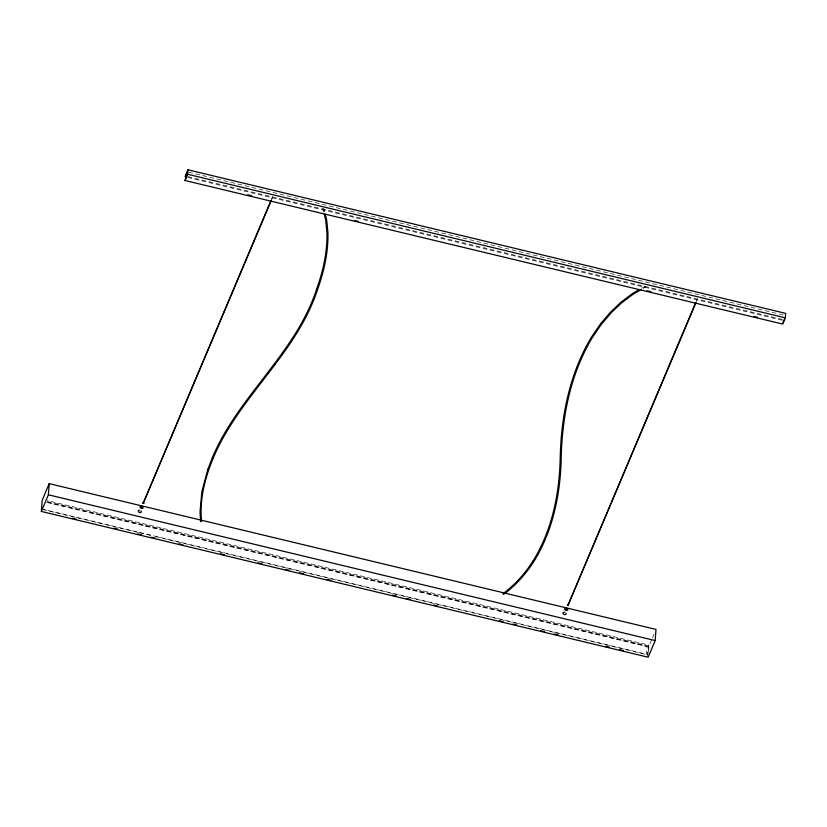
<?xml version="1.0" encoding="UTF-8"?>
<svg xmlns="http://www.w3.org/2000/svg" width="827" height="827" viewBox="0 0 827 827"><rect width="100%" height="100%" fill="white"/><g stroke="black" fill="none" stroke-linecap="round" stroke-linejoin="round"><path stroke-width="0.62" stroke-dasharray="4.13 3.1" d="M647.283 656.328L648.616 645.06L47.418 500.624M647.892 654.87L648.616 645.06M648.595 651.014L648.968 646.063L651.976 638.93M272.683 197.002L271.711 199.483M696.189 301.41L697.368 299.002L696.458 301.524M271.432 199.369L272.434 196.991M652.482 637.741L654.488 632.986M645.06 286.297L645.298 287.103L645.391 286.359M641.607 288.272L644.957 286.338M643.272 288.344L645.505 287.052M188.628 172.171L783.81 315.149M187.832 176.637L783.014 319.615M187.781 177.464L782.952 320.442M47.201 501.503L648.968 646.063M48.059 502.382L648.006 646.518M46.788 502.423L647.127 646.652L646.569 654.26L43.707 509.432M42.921 509.535L138.316 532.443M139.567 532.753L150.865 535.462M155.889 536.671L555.01 632.552M556.271 632.851L646.642 654.571M323.853 208.404L324.701 211.867M322.881 208.507L323.719 211.96"/><path stroke-width="1.24" d="M41.35 511.437L42.177 500.294L49.206 483.65L655.997 629.419L655.17 640.574L648.141 657.207L41.35 511.437L48.379 494.794L49.206 483.65M185 180.493L187.16 174.766L187.378 171.861L185.269 176.854L185.331 176.027L187.967 169.793L785.65 313.381L785.319 317.837L782.683 324.081L185 180.493L187.636 174.249L187.967 169.793M271.204 200.672L143.257 503.167L270.936 200.547M695.683 302.589L568.015 605.209L695.962 302.713M207.846 469.322L201.881 491.589L200.02 512.109L200.641 521.692M212.281 457.807L212.301 457.745C238.155 396.03 295.632 353.501 316.658 289.068L316.638 289.14C323.13 270.936 327.461 251.759 326.944 232.346L325.683 220.034L324.287 214.265M207.815 469.395L212.301 457.745M213.232 458.106C204.951 478.099 199.224 499.859 201.612 521.641M782.735 323.347L784.844 318.354M213.201 458.168C239.075 396.453 296.552 353.925 317.568 289.481L317.599 289.409C324.101 271.163 328.443 251.946 327.926 232.48L326.665 219.951L325.259 214.172M502.826 593.807C514.963 584.896 525.073 573.493 533.157 560.82L533.105 560.892C552.095 530.159 559.455 493.657 560.21 457.91C561.119 415.981 569.669 373.246 591.543 336.982L600.464 323.946L610.295 312.337L621.025 302.165L632.655 293.44L639.364 289.564M503.581 594.375C515.748 585.433 525.889 573.99 533.994 561.285L534.035 561.223C553.067 530.417 560.458 493.822 561.213 457.982C562.112 416.136 570.64 373.494 592.473 337.313L601.281 324.442L611.091 312.864L621.708 302.785L633.234 294.143L641.039 289.636M187.636 174.249L785.319 317.837M247.831 194.841L251.604 195.741M354.566 220.478L358.329 221.388M647.127 290.763L650.89 291.673M753.862 316.41L757.625 317.31M48.379 494.794L655.17 640.574M72.435 518.219L76.198 519.129M113.847 528.174L117.62 529.084M137.695 533.901L141.469 534.811M151.506 537.219L155.269 538.129M179.118 543.856L182.881 544.755M220.54 553.801L224.303 554.71M258.189 562.846L261.952 563.756M285.801 569.483L289.564 570.392M299.612 572.801L303.375 573.7M327.223 579.438L330.986 580.337M392.484 595.109L396.257 596.019M406.295 598.428L410.058 599.337M433.906 605.064L437.669 605.974M499.177 620.746L502.94 621.646M512.978 624.065L516.751 624.964M540.589 630.691L544.362 631.601M554.4 634.009L558.163 634.919M605.86 646.373L609.623 647.283M619.671 649.691L623.434 650.591M142.564 508.285A1.602 1.116 22.9 0 1 140.414 507.768A1.54 1.075 22.9 0 1 140.528 506.186A1.602 1.116 22.9 0 1 142.678 506.703A1.54 1.075 22.9 0 1 142.564 508.285M139.474 510.228A1.602 1.116 22.9 0 0 138.771 510.352A1.54 1.075 22.9 0 0 138.657 511.923A1.602 1.116 22.9 0 0 140.797 512.44A1.54 1.075 22.9 0 0 140.921 510.869M564.624 612.259A1.602 1.116 22.9 0 0 563.528 612.331A1.54 1.075 22.9 0 0 563.404 613.975A1.602 1.116 22.9 0 0 565.554 614.482A1.54 1.075 22.9 0 0 565.895 613.2M141.045 507.013L142.048 507.458L141.045 507.013M142.802 502.857L143.805 503.292L142.802 502.857M565.802 609.054L566.795 609.499L565.864 608.982M567.56 604.899L568.552 605.343L567.56 604.899M565.172 609.809A1.602 1.116 22.9 0 0 567.312 610.326A1.54 1.075 22.9 0 0 567.425 608.744A1.602 1.116 22.9 0 0 565.286 608.176A1.54 1.075 22.9 0 0 565.244 609.83"/></g></svg>
